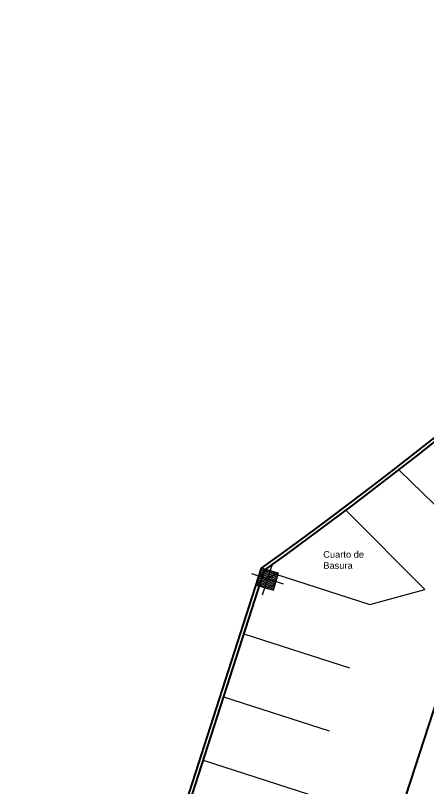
# Model space of a CAD drawing. Header units: millimetres. Extents: x -4 to 161, y -89 to 328.
# Drawn here: x -3.86 to 14.75, y 50.46 to 85.34 of the extents above; entities that cross this region are included whole.
import ezdxf

# ---------------------------------------------------------------- set-up
doc = ezdxf.new("R2010")
doc.units = ezdxf.units.MM
doc.layers.add('ESTRUCTURA', color=150, linetype='Continuous')
doc.layers.add('PISO', color=8, linetype='Continuous')
doc.layers.add('PARED', color=20, linetype='Continuous', lineweight=40)
doc.styles.get("Standard").update_dxf_attribs({"font": 'arial.ttf'})

# ---------------------------------------------------------------- blocks, each defined once
blk = doc.blocks.new('columna macroestructura')
at = {"layer": 'ESTRUCTURA'}
h = blk.add_hatch(dxfattribs=at)
h.set_pattern_fill('ANSI31', color=256, scale=0.52)
h.set_pattern_definition([(45, (0, 0), (-0.0459619408, 0.0459619408), [])])
h.paths.add_polyline_path([(1323.84, 258.769), (1324.64, 258.769), (1324.64, 259.569), (1323.84, 259.569)])
blk.add_lwpolyline([(1323.84, 258.769), (1324.64, 258.769), (1324.64, 259.569), (1323.84, 259.569)], close=True, dxfattribs=at)
blk = doc.blocks.new('columna2')
at = {"layer": 'ESTRUCTURA'}
for p, q in [((3857.871, 3573.126), (3857.871, 3571.626)), ((3857.121, 3572.376), (3858.621, 3572.376))]:
    blk.add_line(p, q, dxfattribs=at)
at = {"layer": 'ESTRUCTURA', "rotation": 0.9624720657598389}
blk.add_blockref('columna macroestructura', (2538.171, 3291.006), dxfattribs=at)

msp = doc.modelspace()

# ---------------------------------------------------------------- linework, layer by layer
at = {"layer": 'PARED'}
for points in [[(39.335, -3.204), (0.018, 0.002, -0.176206), (-1.966, 31.694), (7.257, 60.373, 0.103624), (60.276, 118.117, 0.10531), (86.145, 193.692, 0.111613), (77.576, 278.723), (85.655, 303.673, -0.173551), (105.38, 327.807), (140.463, 307.394, 0.073888), (124.717, 268.027, 0.140254), (128.137, 188.572), (95.156, 97.236, 0.214927), (39.335, -3.204, 2.062782)], [(15.817, 56.417), (6.979, 29.25, 0.385753), (8.244, 26.603), (31.519, 18.14, 0.413506), (36.543, 21.19), (42.117, 44.52, 0.324685), (40.328, 48.244), (21.06, 58.596, 0.474912), (15.817, 56.417, 7.268123)]]:
    msp.add_lwpolyline(points, format="xyb", dxfattribs=at)
msp.add_lwpolyline([(39.198, -3.042), (0.12, 0.144, -0.175697), (-1.823, 31.65), (7.384, 60.28, 0.103558), (60.405, 118.04, 0.10531), (86.294, 193.674, 0.111548), (77.734, 278.724), (85.797, 303.625, -0.173043), (105.381, 327.633), (140.257, 307.34, 0.073627), (124.571, 268.062, 0.140162), (127.978, 188.574), (95.03, 97.329, 0.214563)], format="xyb", close=True, dxfattribs=at)
at = {"layer": 'PISO'}
for p, q in [((17.066, 61.288), (13.474, 64.789)), ((14.628, 59.409), (11.091, 62.966)), ((7.379, 60.264), (12.138, 58.731)), ((12.138, 58.731), (14.628, 59.409)), ((6.459, 57.408), (11.219, 55.875)), ((5.54, 54.553), (10.299, 53.02)), ((4.62, 51.697), (9.379, 50.164))]:
    msp.add_line(p, q, dxfattribs=at)

# ---------------------------------------------------------------- block references
at = {"rotation": 162.139415157638}
msp.add_blockref('columna2', (4775.123, 2276.871), dxfattribs=at)
msp.add_blockref('columna2', (4775.123, 2276.871), dxfattribs=at)

# ---------------------------------------------------------------- texts
at = {"insert": (10.038, 61.142), "char_height": 0.5, "attachment_point": 1}
msp.add_mtext('{\\H0.6x;Cuarto de \\PBasura}', dxfattribs=at)

doc.saveas('drawing.dxf')
